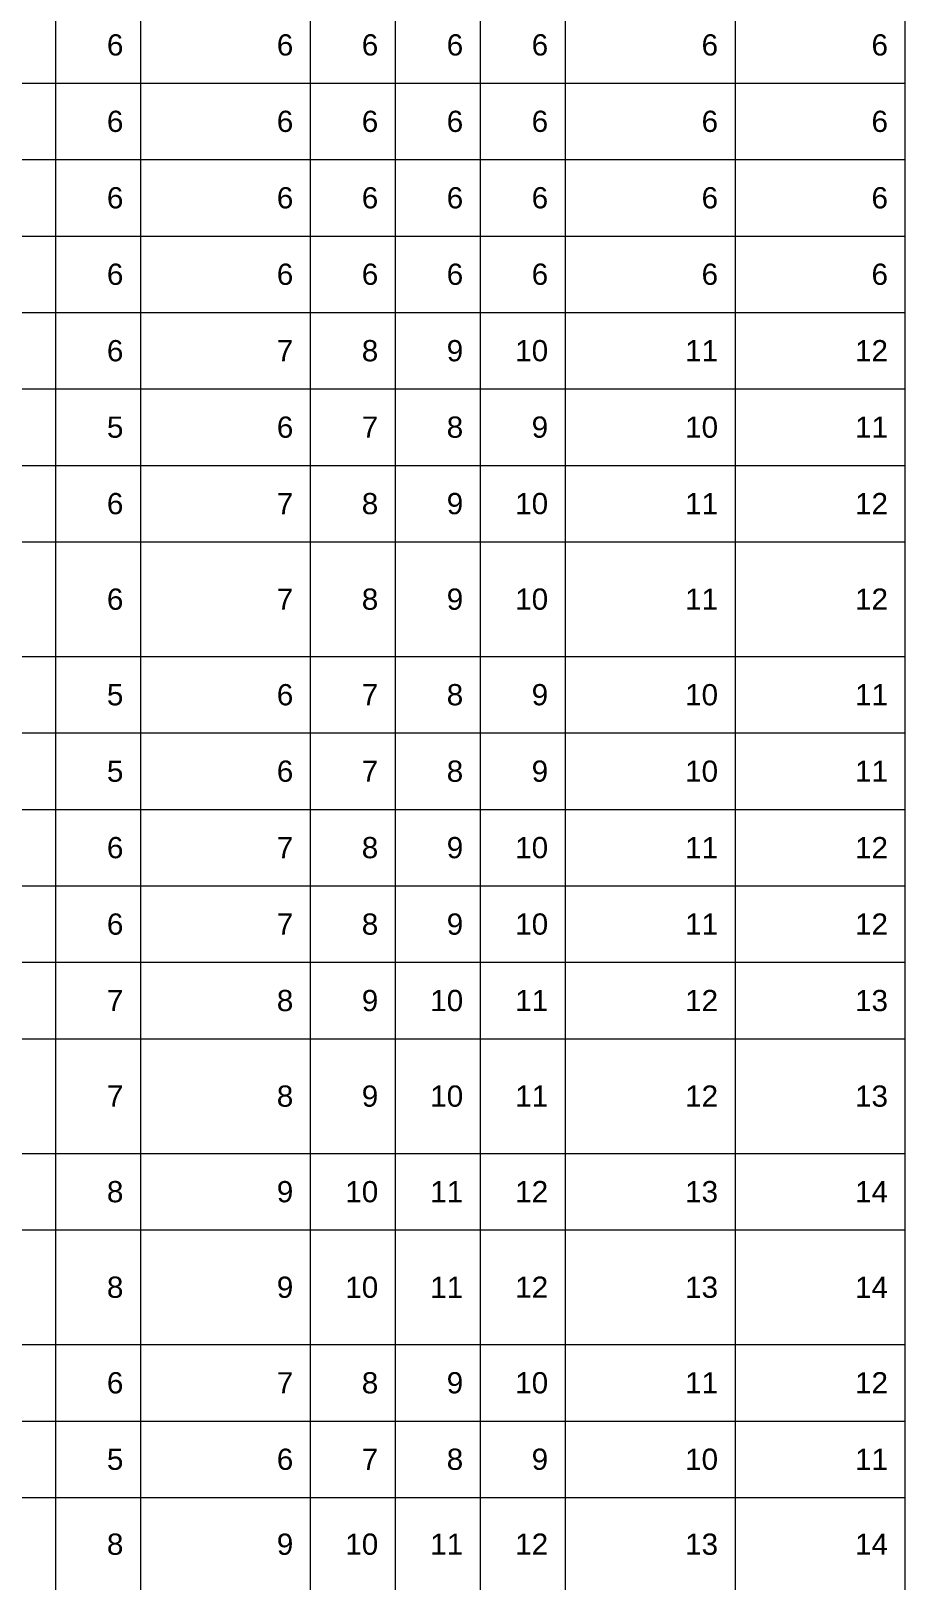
# Model space of a CAD drawing. Header units: millimetres. Extents: x -186788 to 266101, y -9748 to 236614.
# Drawn here: x -110619 to -105475, y 192517 to 201641 of the extents above; entities that cross this region are included whole.
import ezdxf
from ezdxf.enums import TextEntityAlignment as Align

# ---------------------------------------------------------------- set-up
doc = ezdxf.new("R2010")
doc.units = ezdxf.units.MM
doc.header["$MEASUREMENT"] = 0
for name, color, linetype, lineweight in [('kata_net khung', 3, 'Continuous', 20), ('kata_text', 7, 'Continuous', 30), ('NDC_S_VN TEXT', 7, 'Continuous', 20)]:
    doc.layers.add(name, color=color, linetype=linetype, lineweight=lineweight)
doc.styles.add('ARIAL', font='arial.ttf', dxfattribs={"width": 0.8})
doc.styles.add('kata_text', font='arial.ttf', dxfattribs={"width": 0.8})

# ---------------------------------------------------------------- blocks, each defined once
blk = doc.blocks.new('dang03')
at = {"layer": 'kata_net khung'}
for p, q in [((7405, 0), (7405, -900)), ((8405, 0), (8405, -900)), ((10405, 0), (10405, -900)), ((11405, 0), (11405, -900)), ((12405, 0), (12405, -900)), ((13405, 0), (13405, -900)), ((15405, 0), (15405, -900)), ((17405, 0), (17405, -900)), ((1405, -900), (17405, -900))]:
    blk.add_line(p, q, dxfattribs=at)
at = {"layer": 'kata_text', "style": 'kata_text'}
blk.add_attdef('09', text='', height=200, rotation=90, dxfattribs=at).set_placement((3073, -150), align=Align.MIDDLE_RIGHT)
for tag, p in [('10', (2205, -450)), ('07', (8205, -450)), ('06', (10205, -450)), ('05', (11205, -450)), ('04', (12205, -450)), ('03', (13205, -450)), ('02', (15205, -450)), ('01', (17205, -450))]:
    blk.add_attdef(tag, text='', height=250, dxfattribs=at).set_placement(p, align=Align.MIDDLE_RIGHT)
blk.add_attdef('08', text='', height=200, dxfattribs=at).set_placement((4920, -425), align=Align.MIDDLE_CENTER)
blk = doc.blocks.new('dang04')
at = {"layer": 'kata_net khung'}
for p, q in [((7405, 0), (7405, -900)), ((8405, 0), (8405, -900)), ((10405, 0), (10405, -900)), ((11405, 0), (11405, -900)), ((12405, 0), (12405, -900)), ((13405, 0), (13405, -900)), ((15405, 0), (15405, -900)), ((17405, 0), (17405, -900)), ((1405, -900), (17405, -900))]:
    blk.add_line(p, q, dxfattribs=at)
at = {"layer": 'kata_text', "style": 'kata_text'}
for p in [(3073, -150), (6733, -150)]:
    blk.add_attdef('D03', text='', height=200, rotation=90, dxfattribs=at).set_placement(p, align=Align.MIDDLE_RIGHT)
for p in [(2205, -450), (8205, -450), (10205, -450), (11205, -450), (12205, -450), (13205, -450), (15205, -450), (17205, -450)]:
    blk.add_attdef('D03', text='', height=250, dxfattribs=at).set_placement(p, align=Align.MIDDLE_RIGHT)
blk.add_attdef('D03', text='', height=200, dxfattribs=at).set_placement((4920, -425), align=Align.MIDDLE_CENTER)
blk = doc.blocks.new('dang05')
at = {"layer": 'kata_net khung'}
for p, q in [((7405, 0), (7405, -900)), ((8405, 0), (8405, -900)), ((10405, 0), (10405, -900)), ((11405, 0), (11405, -900)), ((12405, 0), (12405, -900)), ((13405, 0), (13405, -900)), ((15405, 0), (15405, -900)), ((17405, 0), (17405, -900)), ((1405, -900), (17405, -900))]:
    blk.add_line(p, q, dxfattribs=at)
at = {"layer": 'kata_text', "style": 'kata_text'}
for tag, height, p in [('D03', 250, (2205, -450)), ('D03', 250, (8205, -450)), ('D03', 250, (10205, -450)), ('D03', 250, (11205, -450)), ('D03', 250, (12205, -450)), ('D03', 250, (13205, -450)), ('D03', 250, (15205, -450)), ('D03', 250, (17205, -450)), ('0000', 200, (4195, -654))]:
    blk.add_attdef(tag, text='', height=height, dxfattribs=at).set_placement(p, align=Align.MIDDLE_RIGHT)
blk.add_attdef('D03', text='', height=200, dxfattribs=at).set_placement((5020, -425), align=Align.MIDDLE_CENTER)
blk.add_attdef('1000', text='', height=200, rotation=90, dxfattribs=at).set_placement((5933, -173), align=Align.MIDDLE_RIGHT)
blk = doc.blocks.new('dang06')
at = {"layer": 'kata_net khung'}
for p, q in [((7405.3, 0), (7405.3, -900)), ((8405.3, 0), (8405.3, -900)), ((10405.3, 0), (10405.3, -900)), ((11405.3, 0), (11405.3, -900)), ((12405.3, 0), (12405.3, -900)), ((13405.3, 0), (13405.3, -900)), ((15405.3, 0), (15405.3, -900)), ((17405.3, 0), (17405.3, -900)), ((1405.3, -900), (17405.3, -900))]:
    blk.add_line(p, q, dxfattribs=at)
at = {"layer": 'kata_text', "style": 'kata_text'}
for tag, height, p in [('005', 150, (4327.4, -115.5)), ('001', 250, (2205.3, -450)), ('002', 200, (4031.1, -405.7)), ('006', 250, (8205.3, -450)), ('007', 250, (10205.3, -450)), ('008', 250, (11205.3, -450)), ('009', 250, (12205.3, -450)), ('010', 250, (13205.3, -449.7)), ('011', 250, (15205.3, -450)), ('012', 250, (17205.3, -450))]:
    blk.add_attdef(tag, text='', height=height, dxfattribs=at).set_placement(p, align=Align.MIDDLE_RIGHT)
blk.add_attdef('003', text='', height=200, dxfattribs=at).set_placement((4905.3, -450), align=Align.MIDDLE_CENTER)
blk.add_attdef('004', text='', height=200, rotation=38, dxfattribs=at).set_placement((5913.1, -350.2), align=Align.MIDDLE_RIGHT)
blk = doc.blocks.new('dang07')
at = {"layer": 'kata_net khung'}
for p, q in [((7405.3, 0), (7405.3, -900)), ((8405.3, 0), (8405.3, -900)), ((10405.3, 0), (10405.3, -900)), ((11405.3, 0), (11405.3, -900)), ((12405.3, 0), (12405.3, -900)), ((13405.3, 0), (13405.3, -900)), ((15405.3, 0), (15405.3, -900)), ((17405.3, 0), (17405.3, -900)), ((1405.3, -900), (17405.3, -900))]:
    blk.add_line(p, q, dxfattribs=at)
at = {"layer": 'kata_text', "style": 'kata_text'}
blk.add_attdef('002', text='', height=200, rotation=333, dxfattribs=at).set_placement((4027.3, -248.5), align=Align.MIDDLE_CENTER)
for tag, height, p in [('001', 250, (2205.3, -450)), ('005', 250, (8205.3, -450)), ('006', 250, (10205.3, -450)), ('007', 250, (11205.3, -450)), ('008', 250, (12205.3, -450)), ('009', 250, (13205.3, -449.7)), ('010', 250, (15205.3, -450)), ('011', 250, (17205.3, -450)), ('004', 150, (4001.5, -565.5))]:
    blk.add_attdef(tag, text='', height=height, dxfattribs=at).set_placement(p, align=Align.MIDDLE_RIGHT)
blk.add_attdef('003', text='', height=200, dxfattribs=at).set_placement((5350.8, -424.7), align=Align.MIDDLE_CENTER)
blk = doc.blocks.new('dang08')
at = {"layer": 'kata_net khung'}
for p, q in [((7405.3, 0), (7405.3, -900)), ((8405.3, 0), (8405.3, -900)), ((10405.3, 0), (10405.3, -900)), ((11405.3, 0), (11405.3, -900)), ((12405.3, 0), (12405.3, -900)), ((13405.3, 0), (13405.3, -900)), ((15405.3, 0), (15405.3, -900)), ((17405.3, 0), (17405.3, -900)), ((1405.3, -900), (17405.3, -900))]:
    blk.add_line(p, q, dxfattribs=at)
at = {"layer": 'kata_text', "style": 'kata_text'}
for tag, height, p in [('005', 150, (5960.5, -165.5)), ('001', 250, (2205.3, -450)), ('006', 250, (8205.3, -450)), ('007', 250, (10205.3, -450)), ('008', 250, (11205.3, -450)), ('009', 250, (12205.3, -450)), ('010', 250, (13205.3, -449.7)), ('011', 250, (15205.3, -450)), ('012', 250, (17205.3, -450))]:
    blk.add_attdef(tag, text='', height=height, dxfattribs=at).set_placement(p, align=Align.MIDDLE_RIGHT)
blk.add_attdef('002', text='', height=200, rotation=90, dxfattribs=at).set_placement((3429.4, -250), align=Align.MIDDLE_RIGHT)
blk.add_attdef('003', text='', height=200, dxfattribs=at).set_placement((4583.9, -418.6), align=Align.MIDDLE_CENTER)
blk.add_attdef('004', text='', height=200, rotation=333, dxfattribs=at).set_placement((5981.9, -603), align=Align.MIDDLE_CENTER)
blk = doc.blocks.new('dang08a')
at = {"layer": 'kata_net khung'}
for p, q in [((7405.3, 0), (7405.3, -1350)), ((8405.3, 0), (8405.3, -1350)), ((10405.3, 0), (10405.3, -1350)), ((11405.3, 0), (11405.3, -1350)), ((12405.3, 0), (12405.3, -1350)), ((13405.3, 0), (13405.3, -1350)), ((15405.3, 0), (15405.3, -1350)), ((17405.3, 0), (17405.3, -1350)), ((1405.3, -1350), (17405.3, -1350))]:
    blk.add_line(p, q, dxfattribs=at)
at = {"layer": 'kata_text', "style": 'kata_text'}
for tag, rotation, p in [('004', 27, (5981.9, -373.8)), ('002', 90, (3429.4, -900.1))]:
    blk.add_attdef(tag, text='', height=200, rotation=rotation, dxfattribs=at).set_placement(p, align=Align.MIDDLE_CENTER)
for tag, height, p in [('001', 250, (2205.3, -675)), ('005', 150, (6345.1, -615.5)), ('006', 250, (8205.3, -675)), ('007', 250, (10205.3, -675)), ('008', 250, (11205.3, -675)), ('009', 250, (12205.3, -675)), ('010', 250, (13205.3, -674.7)), ('011', 250, (15205.3, -675)), ('012', 250, (17205.3, -675))]:
    blk.add_attdef(tag, text='', height=height, dxfattribs=at).set_placement(p, align=Align.MIDDLE_RIGHT)
blk.add_attdef('003', text='', height=200, dxfattribs=at).set_placement((4583.9, -868.6), align=Align.MIDDLE_CENTER)
blk = doc.blocks.new('dang09')
at = {"layer": 'kata_net khung'}
for p, q in [((7405, 0), (7405, -900)), ((8405, 0), (8405, -900)), ((10405, 0), (10405, -900)), ((11405, 0), (11405, -900)), ((12405, 0), (12405, -900)), ((13405, 0), (13405, -900)), ((15405, 0), (15405, -900)), ((17405, 0), (17405, -900)), ((1405, -900), (17405, -900))]:
    blk.add_line(p, q, dxfattribs=at)
at = {"layer": 'kata_text', "style": 'kata_text'}
for tag, p in [('002', (3073, -450)), ('004', (6733, -699))]:
    blk.add_attdef(tag, text='', height=200, rotation=90, dxfattribs=at).set_placement(p, align=Align.MIDDLE_LEFT)
blk.add_attdef('003', text='', height=200, dxfattribs=at).set_placement((4920, -231), align=Align.MIDDLE_CENTER)
for tag, p in [('001', (2205, -450)), ('005', (8205, -450)), ('006', (10205, -450)), ('007', (11205, -450)), ('008', (12205, -450)), ('009', (13205, -450)), ('010', (15205, -450)), ('011', (17205, -450))]:
    blk.add_attdef(tag, text='', height=250, dxfattribs=at).set_placement(p, align=Align.MIDDLE_RIGHT)
blk = doc.blocks.new('dang10')
at = {"layer": 'kata_net khung'}
for p, q in [((7405.3, 0), (7405.3, -900)), ((8405.3, 0), (8405.3, -900)), ((10405.3, 0), (10405.3, -900)), ((11405.3, 0), (11405.3, -900)), ((12405.3, 0), (12405.3, -900)), ((13405.3, 0), (13405.3, -900)), ((15405.3, 0), (15405.3, -900)), ((17405.3, 0), (17405.3, -900)), ((1405.3, -900), (17405.3, -900))]:
    blk.add_line(p, q, dxfattribs=at)
at = {"layer": 'kata_text', "style": 'kata_text'}
for tag, height, p in [('005', 150, (4960.5, -165.5)), ('001', 250, (2205.3, -450)), ('006', 250, (8205.3, -450)), ('007', 250, (10205.3, -450)), ('008', 250, (11205.3, -450)), ('009', 250, (12205.3, -450)), ('010', 250, (13205.3, -449.7)), ('011', 250, (15205.3, -450)), ('012', 250, (17205.3, -450))]:
    blk.add_attdef(tag, text='', height=height, dxfattribs=at).set_placement(p, align=Align.MIDDLE_RIGHT)
blk.add_attdef('003', text='', height=200, rotation=333, dxfattribs=at).set_placement((5236.1, -304.5), align=Align.MIDDLE_CENTER)
for tag, p in [('002', (4138.4, -418.6)), ('004', (6138.4, -588.4))]:
    blk.add_attdef(tag, text='', height=200, dxfattribs=at).set_placement(p, align=Align.MIDDLE_CENTER)
blk = doc.blocks.new('dang11')
at = {"layer": 'kata_net khung'}
for p, q in [((7405, 0), (7405, -900)), ((8405, 0), (8405, -900)), ((10405, 0), (10405, -900)), ((11405, 0), (11405, -900)), ((12405, 0), (12405, -900)), ((13405, 0), (13405, -900)), ((15405, 0), (15405, -900)), ((17405, 0), (17405, -900)), ((1405, -900), (17405, -900))]:
    blk.add_line(p, q, dxfattribs=at)
at = {"layer": 'kata_text', "style": 'kata_text'}
blk.add_attdef('002', text='', height=200, rotation=90, dxfattribs=at).set_placement((3429, -75), align=Align.MIDDLE_RIGHT)
for tag, p in [('001', (2205, -450)), ('006', (8205, -450)), ('007', (10205, -450)), ('008', (11205, -450)), ('009', (12205, -450)), ('010', (13205, -450)), ('011', (15205, -450)), ('012', (17205, -450))]:
    blk.add_attdef(tag, text='', height=250, dxfattribs=at).set_placement(p, align=Align.MIDDLE_RIGHT)
blk.add_attdef('003', text='', height=200, dxfattribs=at).set_placement((4584, -312), align=Align.MIDDLE_CENTER)
blk.add_attdef('004', text='', height=200, rotation=346, dxfattribs=at).set_placement((5873, -496), align=Align.MIDDLE_CENTER)
blk.add_attdef('005', text='', height=200, rotation=90, dxfattribs=at).set_placement((6823, -846), align=Align.MIDDLE_LEFT)
blk = doc.blocks.new('dang12')
at = {"layer": 'kata_net khung'}
for p, q in [((7405.3, 0), (7405.3, -900)), ((8405.3, 0), (8405.3, -900)), ((10405.3, 0), (10405.3, -900)), ((11405.3, 0), (11405.3, -900)), ((12405.3, 0), (12405.3, -900)), ((13405.3, 0), (13405.3, -900)), ((15405.3, 0), (15405.3, -900)), ((17405.3, 0), (17405.3, -900)), ((1405.3, -900), (17405.3, -900))]:
    blk.add_line(p, q, dxfattribs=at)
at = {"layer": 'kata_text', "style": 'kata_text'}
blk.add_attdef('002', text='', height=200, rotation=90, dxfattribs=at).set_placement((3429.4, -115), align=Align.MIDDLE_RIGHT)
for tag, height, p in [('006', 150, (5004.3, -98.9)), ('001', 250, (2205.3, -450)), ('007', 250, (8205.3, -450)), ('008', 250, (10205.3, -450)), ('009', 250, (11205.3, -450)), ('010', 250, (12205.3, -450)), ('011', 250, (13205.3, -449.7)), ('012', 250, (15205.3, -450)), ('013', 250, (17205.3, -450))]:
    blk.add_attdef(tag, text='', height=height, dxfattribs=at).set_placement(p, align=Align.MIDDLE_RIGHT)
for tag, p in [('003', (4210.8, -352)), ('005', (6253.6, -635.9))]:
    blk.add_attdef(tag, text='', height=200, dxfattribs=at).set_placement(p, align=Align.MIDDLE_CENTER)
blk.add_attdef('004', text='', height=200, rotation=332, dxfattribs=at).set_placement((5414.7, -381), align=Align.MIDDLE_CENTER)
blk = doc.blocks.new('dang12a')
at = {"layer": 'kata_net khung'}
for p, q in [((7405.3, 0), (7405.3, -1350)), ((8405.3, 0), (8405.3, -1350)), ((10405.3, 0), (10405.3, -1350)), ((11405.3, 0), (11405.3, -1350)), ((12405.3, 0), (12405.3, -1350)), ((13405.3, 0), (13405.3, -1350)), ((15405.3, 0), (15405.3, -1350)), ((17405.3, 0), (17405.3, -1350)), ((1405.3, -1350), (17405.3, -1350))]:
    blk.add_line(p, q, dxfattribs=at)
at = {"layer": 'kata_text', "style": 'kata_text'}
for tag, rotation, p in [('004', 27, (5224.5, -372.6)), ('002', 90, (3429.4, -952.6))]:
    blk.add_attdef(tag, text='', height=200, rotation=rotation, dxfattribs=at).set_placement(p, align=Align.MIDDLE_CENTER)
for tag, p in [('005', (6253.6, -349.4)), ('003', (4210.8, -977))]:
    blk.add_attdef(tag, text='', height=200, dxfattribs=at).set_placement(p, align=Align.MIDDLE_CENTER)
for tag, height, p in [('001', 250, (2205.3, -675)), ('007', 250, (8205.3, -675)), ('008', 250, (10205.3, -675)), ('009', 250, (11205.3, -675)), ('010', 250, (12205.3, -675)), ('011', 250, (13205.3, -674.7)), ('012', 250, (15205.3, -675)), ('013', 250, (17205.3, -675)), ('006', 150, (5368.1, -723.9))]:
    blk.add_attdef(tag, text='', height=height, dxfattribs=at).set_placement(p, align=Align.MIDDLE_RIGHT)
blk = doc.blocks.new('dang13')
at = {"layer": 'kata_net khung'}
for p, q in [((7405.3, 0), (7405.3, -900)), ((8405.3, 0), (8405.3, -900)), ((10405.3, 0), (10405.3, -900)), ((11405.3, 0), (11405.3, -900)), ((12405.3, 0), (12405.3, -900)), ((13405.3, 0), (13405.3, -900)), ((15405.3, 0), (15405.3, -900)), ((17405.3, 0), (17405.3, -900)), ((1405.3, -900), (17405.3, -900))]:
    blk.add_line(p, q, dxfattribs=at)
at = {"layer": 'kata_text', "style": 'kata_text'}
for tag, rotation, p in [('002', 90, (3196.3, -131.6)), ('004', 322, (4502.8, -779.1))]:
    blk.add_attdef(tag, text='', height=200, rotation=rotation, dxfattribs=at).set_placement(p, align=Align.MIDDLE_RIGHT)
for tag, height, p in [('007', 150, (4327.4, -115.5)), ('001', 250, (2205.3, -450)), ('003', 200, (4031.1, -356.1)), ('008', 250, (8205.3, -450)), ('009', 250, (10205.3, -450)), ('010', 250, (11205.3, -450)), ('011', 250, (12205.3, -450)), ('012', 250, (13205.3, -449.7)), ('013', 250, (15205.3, -450)), ('014', 250, (17205.3, -450))]:
    blk.add_attdef(tag, text='', height=height, dxfattribs=at).set_placement(p, align=Align.MIDDLE_RIGHT)
blk.add_attdef('005', text='', height=200, dxfattribs=at).set_placement((4905.3, -450), align=Align.MIDDLE_CENTER)
blk.add_attdef('006', text='', height=200, dxfattribs=at).set_placement((5854.4, -356.1), align=Align.MIDDLE_LEFT)
blk = doc.blocks.new('dang13a')
at = {"layer": 'kata_net khung'}
for p, q in [((7405.3, 0), (7405.3, -1350)), ((8405.3, 0), (8405.3, -1350)), ((10405.3, 0), (10405.3, -1350)), ((11405.3, 0), (11405.3, -1350)), ((12405.3, 0), (12405.3, -1350)), ((13405.3, 0), (13405.3, -1350)), ((15405.3, 0), (15405.3, -1350)), ((17405.3, 0), (17405.3, -1350)), ((1405.3, -1350), (17405.3, -1350))]:
    blk.add_line(p, q, dxfattribs=at)
at = {"layer": 'kata_text', "style": 'kata_text'}
blk.add_attdef('004', text='', height=200, rotation=38, dxfattribs=at).set_placement((4440.6, -237), align=Align.MIDDLE_RIGHT)
blk.add_attdef('005', text='', height=200, dxfattribs=at).set_placement((4905.3, -394.4), align=Align.MIDDLE_CENTER)
for tag, height, p in [('001', 250, (2205.3, -675)), ('008', 250, (8205.3, -675)), ('009', 250, (10205.3, -675)), ('010', 250, (11205.3, -675)), ('011', 250, (12205.3, -675)), ('012', 250, (13205.3, -674.7)), ('013', 250, (15205.3, -675)), ('014', 250, (17205.3, -675)), ('007', 150, (4615.1, -665.5)), ('003', 200, (4031.1, -906.1))]:
    blk.add_attdef(tag, text='', height=height, dxfattribs=at).set_placement(p, align=Align.MIDDLE_RIGHT)
blk.add_attdef('002', text='', height=200, rotation=90, dxfattribs=at).set_placement((3196.3, -901.1), align=Align.MIDDLE_CENTER)
blk.add_attdef('006', text='', height=200, dxfattribs=at).set_placement((5854.4, -906.1), align=Align.MIDDLE_LEFT)
blk = doc.blocks.new('dang14')
at = {"layer": 'kata_net khung'}
for p, q in [((7405, 0), (7405, -900)), ((8405, 0), (8405, -900)), ((10405, 0), (10405, -900)), ((11405, 0), (11405, -900)), ((12405, 0), (12405, -900)), ((13405, 0), (13405, -900)), ((15405, 0), (15405, -900)), ((17405, 0), (17405, -900)), ((1405, -900), (17405, -900))]:
    blk.add_line(p, q, dxfattribs=at)
at = {"layer": 'kata_text', "style": 'kata_text'}
for tag, p in [('001', (2205, -450)), ('006', (8205, -450)), ('007', (10205, -450)), ('008', (11205, -450)), ('009', (12205, -450)), ('010', (13205, -450)), ('011', (15205, -450)), ('012', (17205, -450))]:
    blk.add_attdef(tag, text='', height=250, dxfattribs=at).set_placement(p, align=Align.MIDDLE_RIGHT)
for tag, rotation, p in [('003', 14, (4561, -463)), ('004', 346, (5873, -496))]:
    blk.add_attdef(tag, text='', height=200, rotation=rotation, dxfattribs=at).set_placement(p, align=Align.MIDDLE_CENTER)
for tag, p in [('002', (3429, -840)), ('005', (6823, -846))]:
    blk.add_attdef(tag, text='', height=200, rotation=90, dxfattribs=at).set_placement(p, align=Align.MIDDLE_LEFT)
blk = doc.blocks.new('dang15')
at = {"layer": 'kata_net khung'}
for p, q in [((7405, 0), (7405, -900)), ((8405, 0), (8405, -900)), ((10405, 0), (10405, -900)), ((11405, 0), (11405, -900)), ((12405, 0), (12405, -900)), ((13405, 0), (13405, -900)), ((15405, 0), (15405, -900)), ((17405, 0), (17405, -900)), ((1405, -900), (17405, -900))]:
    blk.add_line(p, q, dxfattribs=at)
at = {"layer": 'kata_text', "style": 'kata_text'}
for tag, p in [('001', (2205, -450)), ('005', (8205, -450)), ('006', (10205, -450)), ('007', (11205, -450)), ('008', (12205, -450)), ('009', (13205, -450)), ('010', (15205, -450)), ('011', (17205, -450))]:
    blk.add_attdef(tag, text='', height=250, dxfattribs=at).set_placement(p, align=Align.MIDDLE_RIGHT)
for tag, rotation, p in [('002', 324, (3553, -476)), ('004', 36, (6234, -473))]:
    blk.add_attdef(tag, text='', height=200, rotation=rotation, dxfattribs=at).set_placement(p, align=Align.MIDDLE_CENTER)
blk.add_attdef('003', text='', height=200, dxfattribs=at).set_placement((4920, -469), align=Align.MIDDLE_CENTER)
blk = doc.blocks.new('dang16')
at = {"layer": 'kata_net khung'}
for p, q in [((7405, 0), (7405, -1350)), ((8405, 0), (8405, -1350)), ((10405, 0), (10405, -1350)), ((11405, 0), (11405, -1350)), ((12405, 0), (12405, -1350)), ((13405, 0), (13405, -1350)), ((15405, 0), (15405, -1350)), ((17405, 0), (17405, -1350))]:
    blk.add_line(p, q, dxfattribs=at)
at = {"layer": 'kata_text', "style": 'kata_text'}
for tag, height, p in [('007', 150, (5586, -218)), ('006', 200, (6141, -297)), ('005', 200, (3704, -642)), ('003', 200, (6141, -1038)), ('002', 150, (5591, -1138))]:
    blk.add_attdef(tag, text='', height=height, rotation=90, dxfattribs=at).set_placement(p, align=Align.MIDDLE_CENTER)
for tag, p in [('001', (2205, -550)), ('008', (8205, -550)), ('009', (10205, -550)), ('010', (11205, -550)), ('011', (12205, -550)), ('012', (13205, -550)), ('013', (15205, -550)), ('014', (17205, -550))]:
    blk.add_attdef(tag, text='', height=250, dxfattribs=at).set_placement(p, align=Align.MIDDLE_RIGHT)
blk.add_attdef('004', text='', height=200, dxfattribs=at).set_placement((5070, -696), align=Align.MIDDLE_CENTER)
blk = doc.blocks.new('dang02a')
at = {"layer": 'kata_net khung'}
for p, q in [((7405, 0), (7405, -900)), ((8405, 0), (8405, -900)), ((10405, 0), (10405, -900)), ((11405, 0), (11405, -900)), ((12405, 0), (12405, -900)), ((13405, 0), (13405, -900)), ((15405, 0), (15405, -900)), ((17405, 0), (17405, -900)), ((1405, -900), (17405, -900))]:
    blk.add_line(p, q, dxfattribs=at)
at = {"layer": 'kata_text', "style": 'kata_text'}
for p in [(2205, -450), (8205, -450), (10205, -450), (11205, -450), (12205, -450), (13205, -450), (15205, -450), (17205, -450)]:
    blk.add_attdef('D03', text='', height=250, dxfattribs=at).set_placement(p, align=Align.MIDDLE_RIGHT)
for p in [(3073, -699), (6733, -699)]:
    blk.add_attdef('D03', text='', height=200, rotation=90, dxfattribs=at).set_placement(p, align=Align.MIDDLE_LEFT)
blk.add_attdef('D03', text='', height=200, dxfattribs=at).set_placement((4920, -425), align=Align.MIDDLE_CENTER)
blk = doc.blocks.new('dang09a')
at = {"layer": 'kata_net khung'}
for p, q in [((7405, 0), (7405, -900)), ((8405, 0), (8405, -900)), ((10405, 0), (10405, -900)), ((11405, 0), (11405, -900)), ((12405, 0), (12405, -900)), ((13405, 0), (13405, -900)), ((15405, 0), (15405, -900)), ((17405, 0), (17405, -900)), ((1405, -900), (17405, -900))]:
    blk.add_line(p, q, dxfattribs=at)
at = {"layer": 'kata_text', "style": 'kata_text'}
for tag, p in [('002', (3073, -450)), ('004', (6733, -699))]:
    blk.add_attdef(tag, text='', height=200, rotation=90, dxfattribs=at).set_placement(p, align=Align.MIDDLE_LEFT)
blk.add_attdef('003', text='', height=200, dxfattribs=at).set_placement((4920, -231), align=Align.MIDDLE_CENTER)
for tag, p in [('001', (2205, -450)), ('005', (8205, -450)), ('006', (10205, -450)), ('007', (11205, -450)), ('008', (12205, -450)), ('009', (13205, -450)), ('010', (15205, -450)), ('011', (17205, -450))]:
    blk.add_attdef(tag, text='', height=250, dxfattribs=at).set_placement(p, align=Align.MIDDLE_RIGHT)
blk = doc.blocks.new('NDC_S_ISO_A1_B3CC1')
ref = blk.add_blockref('dang02a', (-110019.9, 64611.5), dxfattribs=dict(xscale=0.5, yscale=0.5, zscale=0.5))
ref.add_attrib('D03', '02a', dxfattribs={"layer": 'NDC_S_VN TEXT', "height": 125, "style": 'ARIAL'}).set_placement((-108917.3, 64386.5), align=Align.MIDDLE_RIGHT)
ref.add_attrib('D03', '6', dxfattribs={"layer": 'NDC_S_VN TEXT', "height": 100, "rotation": 90, "style": 'ARIAL'}).set_placement((-108483.2, 64262), align=Align.MIDDLE_LEFT)
ref.add_attrib('D03', '6', dxfattribs={"layer": 'NDC_S_VN TEXT', "height": 100, "style": 'ARIAL'}).set_placement((-107560.1, 64399.2), align=Align.MIDDLE_CENTER)
ref.add_attrib('D03', '6', dxfattribs={"layer": 'NDC_S_VN TEXT', "height": 100, "rotation": 90, "style": 'ARIAL'}).set_placement((-106653.7, 64262), align=Align.MIDDLE_LEFT)
ref.add_attrib('D03', '6', dxfattribs={"layer": 'NDC_S_VN TEXT', "height": 125, "style": 'ARIAL'}).set_placement((-105917.3, 64386.5), align=Align.MIDDLE_RIGHT)
ref.add_attrib('D03', '6', dxfattribs={"layer": 'NDC_S_VN TEXT', "height": 125, "style": 'ARIAL'}).set_placement((-104917.3, 64386.5), align=Align.MIDDLE_RIGHT)
ref.add_attrib('D03', '6', dxfattribs={"layer": 'NDC_S_VN TEXT', "height": 125, "style": 'ARIAL'}).set_placement((-104417.3, 64386.5), align=Align.MIDDLE_RIGHT)
ref.add_attrib('D03', '6', dxfattribs={"layer": 'NDC_S_VN TEXT', "height": 125, "style": 'ARIAL'}).set_placement((-103917.3, 64386.5), align=Align.MIDDLE_RIGHT)
ref.add_attrib('D03', '6', dxfattribs={"layer": 'NDC_S_VN TEXT', "height": 125, "style": 'ARIAL'}).set_placement((-103417.3, 64386.7), align=Align.MIDDLE_RIGHT)
ref.add_attrib('D03', '6', dxfattribs={"layer": 'NDC_S_VN TEXT', "height": 125, "style": 'ARIAL'}).set_placement((-102417.3, 64386.5), align=Align.MIDDLE_RIGHT)
ref.add_attrib('D03', '6', dxfattribs={"layer": 'NDC_S_VN TEXT', "height": 125, "style": 'ARIAL'}).set_placement((-101417.3, 64386.5), align=Align.MIDDLE_RIGHT)
ref = blk.add_blockref('dang09a', (-110019.9, 60336.5), dxfattribs=dict(xscale=0.5, yscale=0.5, zscale=0.5))
ref.add_attrib('005', '5', dxfattribs={"layer": 'NDC_S_VN TEXT', "height": 125, "style": 'ARIAL'}).set_placement((-105917.3, 60111.5), align=Align.MIDDLE_RIGHT)
ref.add_attrib('006', '6', dxfattribs={"layer": 'NDC_S_VN TEXT', "height": 125, "style": 'ARIAL'}).set_placement((-104917.3, 60111.5), align=Align.MIDDLE_RIGHT)
ref.add_attrib('007', '7', dxfattribs={"layer": 'NDC_S_VN TEXT', "height": 125, "style": 'ARIAL'}).set_placement((-104417.3, 60111.5), align=Align.MIDDLE_RIGHT)
ref.add_attrib('008', '8', dxfattribs={"layer": 'NDC_S_VN TEXT', "height": 125, "style": 'ARIAL'}).set_placement((-103917.3, 60111.5), align=Align.MIDDLE_RIGHT)
ref.add_attrib('009', '9', dxfattribs={"layer": 'NDC_S_VN TEXT', "height": 125, "style": 'ARIAL'}).set_placement((-103417.3, 60111.7), align=Align.MIDDLE_RIGHT)
ref.add_attrib('010', '10', dxfattribs={"layer": 'NDC_S_VN TEXT', "height": 125, "style": 'ARIAL'}).set_placement((-102417.3, 60111.5), align=Align.MIDDLE_RIGHT)
ref.add_attrib('011', '11', dxfattribs={"layer": 'NDC_S_VN TEXT', "height": 125, "style": 'ARIAL'}).set_placement((-101417.3, 60111.5), align=Align.MIDDLE_RIGHT)
at = {"layer": 'NDC_S_VN TEXT'}
ref = blk.add_blockref('dang08a', (-110019.9, 61461.5), dxfattribs=dict(at, xscale=0.5, yscale=0.5, zscale=0.5))
ref.add_attrib('006', '6', dxfattribs={"height": 125, "style": 'ARIAL'}).set_placement((-105917.3, 61124), align=Align.MIDDLE_RIGHT)
ref.add_attrib('007', '7', dxfattribs={"height": 125, "style": 'ARIAL'}).set_placement((-104917.3, 61124), align=Align.MIDDLE_RIGHT)
ref.add_attrib('008', '8', dxfattribs={"height": 125, "style": 'ARIAL'}).set_placement((-104417.3, 61124), align=Align.MIDDLE_RIGHT)
ref.add_attrib('009', '9', dxfattribs={"height": 125, "style": 'ARIAL'}).set_placement((-103917.3, 61124), align=Align.MIDDLE_RIGHT)
ref.add_attrib('010', '10', dxfattribs={"height": 125, "style": 'ARIAL'}).set_placement((-103417.3, 61124.2), align=Align.MIDDLE_RIGHT)
ref.add_attrib('011', '11', dxfattribs={"height": 125, "style": 'ARIAL'}).set_placement((-102417.3, 61124), align=Align.MIDDLE_RIGHT)
ref.add_attrib('012', '12', dxfattribs={"height": 125, "style": 'ARIAL'}).set_placement((-101417.3, 61124), align=Align.MIDDLE_RIGHT)
ref = blk.add_blockref('dang03', (-110019.9, 64161.5), dxfattribs=dict(at, xscale=0.5, yscale=0.5, zscale=0.5))
ref.add_attrib('07', '6', dxfattribs={"height": 125, "style": 'ARIAL'}).set_placement((-105917.3, 63936.5), align=Align.MIDDLE_RIGHT)
ref.add_attrib('06', '6', dxfattribs={"height": 125, "style": 'ARIAL'}).set_placement((-104917.3, 63936.5), align=Align.MIDDLE_RIGHT)
ref.add_attrib('05', '6', dxfattribs={"height": 125, "style": 'ARIAL'}).set_placement((-104417.3, 63936.5), align=Align.MIDDLE_RIGHT)
ref.add_attrib('04', '6', dxfattribs={"height": 125, "style": 'ARIAL'}).set_placement((-103917.3, 63936.5), align=Align.MIDDLE_RIGHT)
ref.add_attrib('03', '6', dxfattribs={"height": 125, "style": 'ARIAL'}).set_placement((-103417.3, 63936.7), align=Align.MIDDLE_RIGHT)
ref.add_attrib('02', '6', dxfattribs={"height": 125, "style": 'ARIAL'}).set_placement((-102417.3, 63936.5), align=Align.MIDDLE_RIGHT)
ref.add_attrib('01', '6', dxfattribs={"height": 125, "style": 'ARIAL'}).set_placement((-101417.3, 63936.5), align=Align.MIDDLE_RIGHT)
ref = blk.add_blockref('dang04', (-110019.9, 63711.5), dxfattribs=dict(at, xscale=0.5, yscale=0.5, zscale=0.5))
ref.add_attrib('D03', '04', dxfattribs={"height": 125, "style": 'ARIAL'}).set_placement((-108917.3, 63486.5), align=Align.MIDDLE_RIGHT)
ref.add_attrib('D03', '6', dxfattribs={"height": 100, "rotation": 90, "style": 'ARIAL'}).set_placement((-108483.2, 63636.5), align=Align.MIDDLE_RIGHT)
ref.add_attrib('D03', '6', dxfattribs={"height": 100, "style": 'ARIAL'}).set_placement((-107560.1, 63499.2), align=Align.MIDDLE_CENTER)
ref.add_attrib('D03', '6', dxfattribs={"height": 100, "rotation": 90, "style": 'ARIAL'}).set_placement((-106653.7, 63636.5), align=Align.MIDDLE_RIGHT)
ref.add_attrib('D03', '6', dxfattribs={"height": 125, "style": 'ARIAL'}).set_placement((-105917.3, 63486.5), align=Align.MIDDLE_RIGHT)
ref.add_attrib('D03', '6', dxfattribs={"height": 125, "style": 'ARIAL'}).set_placement((-104917.3, 63486.5), align=Align.MIDDLE_RIGHT)
ref.add_attrib('D03', '6', dxfattribs={"height": 125, "style": 'ARIAL'}).set_placement((-104417.3, 63486.5), align=Align.MIDDLE_RIGHT)
ref.add_attrib('D03', '6', dxfattribs={"height": 125, "style": 'ARIAL'}).set_placement((-103917.3, 63486.5), align=Align.MIDDLE_RIGHT)
ref.add_attrib('D03', '6', dxfattribs={"height": 125, "style": 'ARIAL'}).set_placement((-103417.3, 63486.7), align=Align.MIDDLE_RIGHT)
ref.add_attrib('D03', '6', dxfattribs={"height": 125, "style": 'ARIAL'}).set_placement((-102417.3, 63486.5), align=Align.MIDDLE_RIGHT)
ref.add_attrib('D03', '6', dxfattribs={"height": 125, "style": 'ARIAL'}).set_placement((-101417.3, 63486.5), align=Align.MIDDLE_RIGHT)
ref = blk.add_blockref('dang05', (-110019.9, 63261.5), dxfattribs=dict(at, xscale=0.5, yscale=0.5, zscale=0.5))
ref.add_attrib('D03', '05', dxfattribs={"height": 125, "style": 'ARIAL'}).set_placement((-108917.3, 63036.5), align=Align.MIDDLE_RIGHT)
ref.add_attrib('D03', '6', dxfattribs={"height": 100, "style": 'ARIAL'}).set_placement((-107510.1, 63049.2), align=Align.MIDDLE_CENTER)
ref.add_attrib('D03', '6', dxfattribs={"height": 125, "style": 'ARIAL'}).set_placement((-105917.3, 63036.5), align=Align.MIDDLE_RIGHT)
ref.add_attrib('D03', '6', dxfattribs={"height": 125, "style": 'ARIAL'}).set_placement((-104917.3, 63036.5), align=Align.MIDDLE_RIGHT)
ref.add_attrib('D03', '6', dxfattribs={"height": 125, "style": 'ARIAL'}).set_placement((-104417.3, 63036.5), align=Align.MIDDLE_RIGHT)
ref.add_attrib('D03', '6', dxfattribs={"height": 125, "style": 'ARIAL'}).set_placement((-103917.3, 63036.5), align=Align.MIDDLE_RIGHT)
ref.add_attrib('D03', '6', dxfattribs={"height": 125, "style": 'ARIAL'}).set_placement((-103417.3, 63036.7), align=Align.MIDDLE_RIGHT)
ref.add_attrib('D03', '6', dxfattribs={"height": 125, "style": 'ARIAL'}).set_placement((-102417.3, 63036.5), align=Align.MIDDLE_RIGHT)
ref.add_attrib('D03', '6', dxfattribs={"height": 125, "style": 'ARIAL'}).set_placement((-101417.3, 63036.5), align=Align.MIDDLE_RIGHT)
ref = blk.add_blockref('dang06', (-110019.9, 62811.5), dxfattribs=dict(at, xscale=0.5, yscale=0.5, zscale=0.5))
ref.add_attrib('006', '6', dxfattribs={"height": 125, "style": 'ARIAL'}).set_placement((-105917.3, 62586.5), align=Align.MIDDLE_RIGHT)
ref.add_attrib('007', '7', dxfattribs={"height": 125, "style": 'ARIAL'}).set_placement((-104917.3, 62586.5), align=Align.MIDDLE_RIGHT)
ref.add_attrib('008', '8', dxfattribs={"height": 125, "style": 'ARIAL'}).set_placement((-104417.3, 62586.5), align=Align.MIDDLE_RIGHT)
ref.add_attrib('009', '9', dxfattribs={"height": 125, "style": 'ARIAL'}).set_placement((-103917.3, 62586.5), align=Align.MIDDLE_RIGHT)
ref.add_attrib('010', '10', dxfattribs={"height": 125, "style": 'ARIAL'}).set_placement((-103417.3, 62586.7), align=Align.MIDDLE_RIGHT)
ref.add_attrib('011', '11', dxfattribs={"height": 125, "style": 'ARIAL'}).set_placement((-102417.3, 62586.5), align=Align.MIDDLE_RIGHT)
ref.add_attrib('012', '12', dxfattribs={"height": 125, "style": 'ARIAL'}).set_placement((-101417.3, 62586.5), align=Align.MIDDLE_RIGHT)
ref = blk.add_blockref('dang07', (-110019.9, 62361.5), dxfattribs=dict(at, xscale=0.5, yscale=0.5, zscale=0.5))
ref.add_attrib('005', '5', dxfattribs={"height": 125, "style": 'ARIAL'}).set_placement((-105917.3, 62136.5), align=Align.MIDDLE_RIGHT)
ref.add_attrib('006', '6', dxfattribs={"height": 125, "style": 'ARIAL'}).set_placement((-104917.3, 62136.5), align=Align.MIDDLE_RIGHT)
ref.add_attrib('007', '7', dxfattribs={"height": 125, "style": 'ARIAL'}).set_placement((-104417.3, 62136.5), align=Align.MIDDLE_RIGHT)
ref.add_attrib('008', '8', dxfattribs={"height": 125, "style": 'ARIAL'}).set_placement((-103917.3, 62136.5), align=Align.MIDDLE_RIGHT)
ref.add_attrib('009', '9', dxfattribs={"height": 125, "style": 'ARIAL'}).set_placement((-103417.3, 62136.7), align=Align.MIDDLE_RIGHT)
ref.add_attrib('010', '10', dxfattribs={"height": 125, "style": 'ARIAL'}).set_placement((-102417.3, 62136.5), align=Align.MIDDLE_RIGHT)
ref.add_attrib('011', '11', dxfattribs={"height": 125, "style": 'ARIAL'}).set_placement((-101417.3, 62136.5), align=Align.MIDDLE_RIGHT)
ref = blk.add_blockref('dang08', (-110019.9, 61911.5), dxfattribs=dict(at, xscale=0.5, yscale=0.5, zscale=0.5))
ref.add_attrib('006', '6', dxfattribs={"height": 125, "style": 'ARIAL'}).set_placement((-105917.3, 61686.5), align=Align.MIDDLE_RIGHT)
ref.add_attrib('007', '7', dxfattribs={"height": 125, "style": 'ARIAL'}).set_placement((-104917.3, 61686.5), align=Align.MIDDLE_RIGHT)
ref.add_attrib('008', '8', dxfattribs={"height": 125, "style": 'ARIAL'}).set_placement((-104417.3, 61686.5), align=Align.MIDDLE_RIGHT)
ref.add_attrib('009', '9', dxfattribs={"height": 125, "style": 'ARIAL'}).set_placement((-103917.3, 61686.5), align=Align.MIDDLE_RIGHT)
ref.add_attrib('010', '10', dxfattribs={"height": 125, "style": 'ARIAL'}).set_placement((-103417.3, 61686.7), align=Align.MIDDLE_RIGHT)
ref.add_attrib('011', '11', dxfattribs={"height": 125, "style": 'ARIAL'}).set_placement((-102417.3, 61686.5), align=Align.MIDDLE_RIGHT)
ref.add_attrib('012', '12', dxfattribs={"height": 125, "style": 'ARIAL'}).set_placement((-101417.3, 61686.5), align=Align.MIDDLE_RIGHT)
ref = blk.add_blockref('dang12a', (-110019.9, 58536.5), dxfattribs=dict(at, xscale=0.5, yscale=0.5, zscale=0.5))
ref.add_attrib('007', '7', dxfattribs={"height": 125, "style": 'ARIAL'}).set_placement((-105917.3, 58199), align=Align.MIDDLE_RIGHT)
ref.add_attrib('008', '8', dxfattribs={"height": 125, "style": 'ARIAL'}).set_placement((-104917.3, 58199), align=Align.MIDDLE_RIGHT)
ref.add_attrib('009', '9', dxfattribs={"height": 125, "style": 'ARIAL'}).set_placement((-104417.3, 58199), align=Align.MIDDLE_RIGHT)
ref.add_attrib('010', '10', dxfattribs={"height": 125, "style": 'ARIAL'}).set_placement((-103917.3, 58199), align=Align.MIDDLE_RIGHT)
ref.add_attrib('011', '11', dxfattribs={"height": 125, "style": 'ARIAL'}).set_placement((-103417.3, 58199.2), align=Align.MIDDLE_RIGHT)
ref.add_attrib('012', '12', dxfattribs={"height": 125, "style": 'ARIAL'}).set_placement((-102417.3, 58199), align=Align.MIDDLE_RIGHT)
ref.add_attrib('013', '13', dxfattribs={"height": 125, "style": 'ARIAL'}).set_placement((-101417.3, 58199), align=Align.MIDDLE_RIGHT)
ref = blk.add_blockref('dang09', (-110019.9, 60786.5), dxfattribs=dict(at, xscale=0.5, yscale=0.5, zscale=0.5))
ref.add_attrib('005', '5', dxfattribs={"height": 125, "style": 'ARIAL'}).set_placement((-105917.3, 60561.5), align=Align.MIDDLE_RIGHT)
ref.add_attrib('006', '6', dxfattribs={"height": 125, "style": 'ARIAL'}).set_placement((-104917.3, 60561.5), align=Align.MIDDLE_RIGHT)
ref.add_attrib('007', '7', dxfattribs={"height": 125, "style": 'ARIAL'}).set_placement((-104417.3, 60561.5), align=Align.MIDDLE_RIGHT)
ref.add_attrib('008', '8', dxfattribs={"height": 125, "style": 'ARIAL'}).set_placement((-103917.3, 60561.5), align=Align.MIDDLE_RIGHT)
ref.add_attrib('009', '9', dxfattribs={"height": 125, "style": 'ARIAL'}).set_placement((-103417.3, 60561.7), align=Align.MIDDLE_RIGHT)
ref.add_attrib('010', '10', dxfattribs={"height": 125, "style": 'ARIAL'}).set_placement((-102417.3, 60561.5), align=Align.MIDDLE_RIGHT)
ref.add_attrib('011', '11', dxfattribs={"height": 125, "style": 'ARIAL'}).set_placement((-101417.3, 60561.5), align=Align.MIDDLE_RIGHT)
ref = blk.add_blockref('dang10', (-110019.9, 59886.5), dxfattribs=dict(at, xscale=0.5, yscale=0.5, zscale=0.5))
ref.add_attrib('006', '6', dxfattribs={"height": 125, "style": 'ARIAL'}).set_placement((-105917.3, 59661.5), align=Align.MIDDLE_RIGHT)
ref.add_attrib('007', '7', dxfattribs={"height": 125, "style": 'ARIAL'}).set_placement((-104917.3, 59661.5), align=Align.MIDDLE_RIGHT)
ref.add_attrib('008', '8', dxfattribs={"height": 125, "style": 'ARIAL'}).set_placement((-104417.3, 59661.5), align=Align.MIDDLE_RIGHT)
ref.add_attrib('009', '9', dxfattribs={"height": 125, "style": 'ARIAL'}).set_placement((-103917.3, 59661.5), align=Align.MIDDLE_RIGHT)
ref.add_attrib('010', '10', dxfattribs={"height": 125, "style": 'ARIAL'}).set_placement((-103417.3, 59661.7), align=Align.MIDDLE_RIGHT)
ref.add_attrib('011', '11', dxfattribs={"height": 125, "style": 'ARIAL'}).set_placement((-102417.3, 59661.5), align=Align.MIDDLE_RIGHT)
ref.add_attrib('012', '12', dxfattribs={"height": 125, "style": 'ARIAL'}).set_placement((-101417.3, 59661.5), align=Align.MIDDLE_RIGHT)
ref = blk.add_blockref('dang11', (-110019.9, 59436.5), dxfattribs=dict(at, xscale=0.5, yscale=0.5, zscale=0.5))
ref.add_attrib('006', '6', dxfattribs={"height": 125, "style": 'ARIAL'}).set_placement((-105917.3, 59211.5), align=Align.MIDDLE_RIGHT)
ref.add_attrib('007', '7', dxfattribs={"height": 125, "style": 'ARIAL'}).set_placement((-104917.3, 59211.5), align=Align.MIDDLE_RIGHT)
ref.add_attrib('008', '8', dxfattribs={"height": 125, "style": 'ARIAL'}).set_placement((-104417.3, 59211.5), align=Align.MIDDLE_RIGHT)
ref.add_attrib('009', '9', dxfattribs={"height": 125, "style": 'ARIAL'}).set_placement((-103917.3, 59211.5), align=Align.MIDDLE_RIGHT)
ref.add_attrib('010', '10', dxfattribs={"height": 125, "style": 'ARIAL'}).set_placement((-103417.3, 59211.7), align=Align.MIDDLE_RIGHT)
ref.add_attrib('011', '11', dxfattribs={"height": 125, "style": 'ARIAL'}).set_placement((-102417.3, 59211.5), align=Align.MIDDLE_RIGHT)
ref.add_attrib('012', '12', dxfattribs={"height": 125, "style": 'ARIAL'}).set_placement((-101417.3, 59211.5), align=Align.MIDDLE_RIGHT)
ref = blk.add_blockref('dang13a', (-110019.9, 57411.5), dxfattribs=dict(at, xscale=0.5, yscale=0.5, zscale=0.5))
ref.add_attrib('008', '8', dxfattribs={"height": 125, "style": 'ARIAL'}).set_placement((-105917.3, 57074), align=Align.MIDDLE_RIGHT)
ref.add_attrib('009', '9', dxfattribs={"height": 125, "style": 'ARIAL'}).set_placement((-104917.3, 57074), align=Align.MIDDLE_RIGHT)
ref.add_attrib('010', '10', dxfattribs={"height": 125, "style": 'ARIAL'}).set_placement((-104417.3, 57074), align=Align.MIDDLE_RIGHT)
ref.add_attrib('011', '11', dxfattribs={"height": 125, "style": 'ARIAL'}).set_placement((-103917.3, 57074), align=Align.MIDDLE_RIGHT)
ref.add_attrib('012', '12', dxfattribs={"height": 125, "style": 'ARIAL'}).set_placement((-103417.3, 57074.2), align=Align.MIDDLE_RIGHT)
ref.add_attrib('013', '13', dxfattribs={"height": 125, "style": 'ARIAL'}).set_placement((-102417.3, 57074), align=Align.MIDDLE_RIGHT)
ref.add_attrib('014', '14', dxfattribs={"height": 125, "style": 'ARIAL'}).set_placement((-101417.3, 57074), align=Align.MIDDLE_RIGHT)
ref = blk.add_blockref('dang12', (-110019.9, 58986.5), dxfattribs=dict(at, xscale=0.5, yscale=0.5, zscale=0.5))
ref.add_attrib('007', '7', dxfattribs={"height": 125, "style": 'ARIAL'}).set_placement((-105917.3, 58761.5), align=Align.MIDDLE_RIGHT)
ref.add_attrib('008', '8', dxfattribs={"height": 125, "style": 'ARIAL'}).set_placement((-104917.3, 58761.5), align=Align.MIDDLE_RIGHT)
ref.add_attrib('009', '9', dxfattribs={"height": 125, "style": 'ARIAL'}).set_placement((-104417.3, 58761.5), align=Align.MIDDLE_RIGHT)
ref.add_attrib('010', '10', dxfattribs={"height": 125, "style": 'ARIAL'}).set_placement((-103917.3, 58761.5), align=Align.MIDDLE_RIGHT)
ref.add_attrib('011', '11', dxfattribs={"height": 125, "style": 'ARIAL'}).set_placement((-103417.3, 58761.7), align=Align.MIDDLE_RIGHT)
ref.add_attrib('012', '12', dxfattribs={"height": 125, "style": 'ARIAL'}).set_placement((-102417.3, 58761.5), align=Align.MIDDLE_RIGHT)
ref.add_attrib('013', '13', dxfattribs={"height": 125, "style": 'ARIAL'}).set_placement((-101417.3, 58761.5), align=Align.MIDDLE_RIGHT)
ref = blk.add_blockref('dang13', (-110019.9, 57861.5), dxfattribs=dict(at, xscale=0.5, yscale=0.5, zscale=0.5))
ref.add_attrib('008', '8', dxfattribs={"height": 125, "style": 'ARIAL'}).set_placement((-105917.3, 57636.5), align=Align.MIDDLE_RIGHT)
ref.add_attrib('009', '9', dxfattribs={"height": 125, "style": 'ARIAL'}).set_placement((-104917.3, 57636.5), align=Align.MIDDLE_RIGHT)
ref.add_attrib('010', '10', dxfattribs={"height": 125, "style": 'ARIAL'}).set_placement((-104417.3, 57636.5), align=Align.MIDDLE_RIGHT)
ref.add_attrib('011', '11', dxfattribs={"height": 125, "style": 'ARIAL'}).set_placement((-103917.3, 57636.5), align=Align.MIDDLE_RIGHT)
ref.add_attrib('012', '12', dxfattribs={"height": 125, "style": 'ARIAL'}).set_placement((-103417.3, 57636.7), align=Align.MIDDLE_RIGHT)
ref.add_attrib('013', '13', dxfattribs={"height": 125, "style": 'ARIAL'}).set_placement((-102417.3, 57636.5), align=Align.MIDDLE_RIGHT)
ref.add_attrib('014', '14', dxfattribs={"height": 125, "style": 'ARIAL'}).set_placement((-101417.3, 57636.5), align=Align.MIDDLE_RIGHT)
ref = blk.add_blockref('dang14', (-110019.9, 56736.5), dxfattribs=dict(at, xscale=0.5, yscale=0.5, zscale=0.5))
ref.add_attrib('006', '6', dxfattribs={"height": 125, "style": 'ARIAL'}).set_placement((-105917.3, 56511.5), align=Align.MIDDLE_RIGHT)
ref.add_attrib('007', '7', dxfattribs={"height": 125, "style": 'ARIAL'}).set_placement((-104917.3, 56511.5), align=Align.MIDDLE_RIGHT)
ref.add_attrib('008', '8', dxfattribs={"height": 125, "style": 'ARIAL'}).set_placement((-104417.3, 56511.5), align=Align.MIDDLE_RIGHT)
ref.add_attrib('009', '9', dxfattribs={"height": 125, "style": 'ARIAL'}).set_placement((-103917.3, 56511.5), align=Align.MIDDLE_RIGHT)
ref.add_attrib('010', '10', dxfattribs={"height": 125, "style": 'ARIAL'}).set_placement((-103417.3, 56511.7), align=Align.MIDDLE_RIGHT)
ref.add_attrib('011', '11', dxfattribs={"height": 125, "style": 'ARIAL'}).set_placement((-102417.3, 56511.5), align=Align.MIDDLE_RIGHT)
ref.add_attrib('012', '12', dxfattribs={"height": 125, "style": 'ARIAL'}).set_placement((-101417.3, 56511.5), align=Align.MIDDLE_RIGHT)
ref = blk.add_blockref('dang15', (-110019.9, 56286.5), dxfattribs=dict(at, xscale=0.5, yscale=0.5, zscale=0.5))
ref.add_attrib('005', '5', dxfattribs={"height": 125, "style": 'ARIAL'}).set_placement((-105917.3, 56061.5), align=Align.MIDDLE_RIGHT)
ref.add_attrib('006', '6', dxfattribs={"height": 125, "style": 'ARIAL'}).set_placement((-104917.3, 56061.5), align=Align.MIDDLE_RIGHT)
ref.add_attrib('007', '7', dxfattribs={"height": 125, "style": 'ARIAL'}).set_placement((-104417.3, 56061.5), align=Align.MIDDLE_RIGHT)
ref.add_attrib('008', '8', dxfattribs={"height": 125, "style": 'ARIAL'}).set_placement((-103917.3, 56061.5), align=Align.MIDDLE_RIGHT)
ref.add_attrib('009', '9', dxfattribs={"height": 125, "style": 'ARIAL'}).set_placement((-103417.3, 56061.7), align=Align.MIDDLE_RIGHT)
ref.add_attrib('010', '10', dxfattribs={"height": 125, "style": 'ARIAL'}).set_placement((-102417.3, 56061.5), align=Align.MIDDLE_RIGHT)
ref.add_attrib('011', '11', dxfattribs={"height": 125, "style": 'ARIAL'}).set_placement((-101417.3, 56061.5), align=Align.MIDDLE_RIGHT)
ref = blk.add_blockref('dang16', (-110019.9, 55836.5), dxfattribs=dict(at, xscale=0.5, yscale=0.5, zscale=0.5))
ref.add_attrib('008', '8', dxfattribs={"height": 125, "style": 'ARIAL'}).set_placement((-105917.3, 55561.5), align=Align.MIDDLE_RIGHT)
ref.add_attrib('009', '9', dxfattribs={"height": 125, "style": 'ARIAL'}).set_placement((-104917.3, 55561.5), align=Align.MIDDLE_RIGHT)
ref.add_attrib('010', '10', dxfattribs={"height": 125, "style": 'ARIAL'}).set_placement((-104417.3, 55561.5), align=Align.MIDDLE_RIGHT)
ref.add_attrib('011', '11', dxfattribs={"height": 125, "style": 'ARIAL'}).set_placement((-103917.3, 55561.5), align=Align.MIDDLE_RIGHT)
ref.add_attrib('012', '12', dxfattribs={"height": 125, "style": 'ARIAL'}).set_placement((-103417.3, 55561.7), align=Align.MIDDLE_RIGHT)
ref.add_attrib('013', '13', dxfattribs={"height": 125, "style": 'ARIAL'}).set_placement((-102417.3, 55561.5), align=Align.MIDDLE_RIGHT)
ref.add_attrib('014', '14', dxfattribs={"height": 125, "style": 'ARIAL'}).set_placement((-101417.3, 55561.5), align=Align.MIDDLE_RIGHT)

msp = doc.modelspace()

# ---------------------------------------------------------------- block references
msp.add_blockref('NDC_S_ISO_A1_B3CC1', (-4157.6, 137172.4))

doc.saveas('drawing.dxf')
